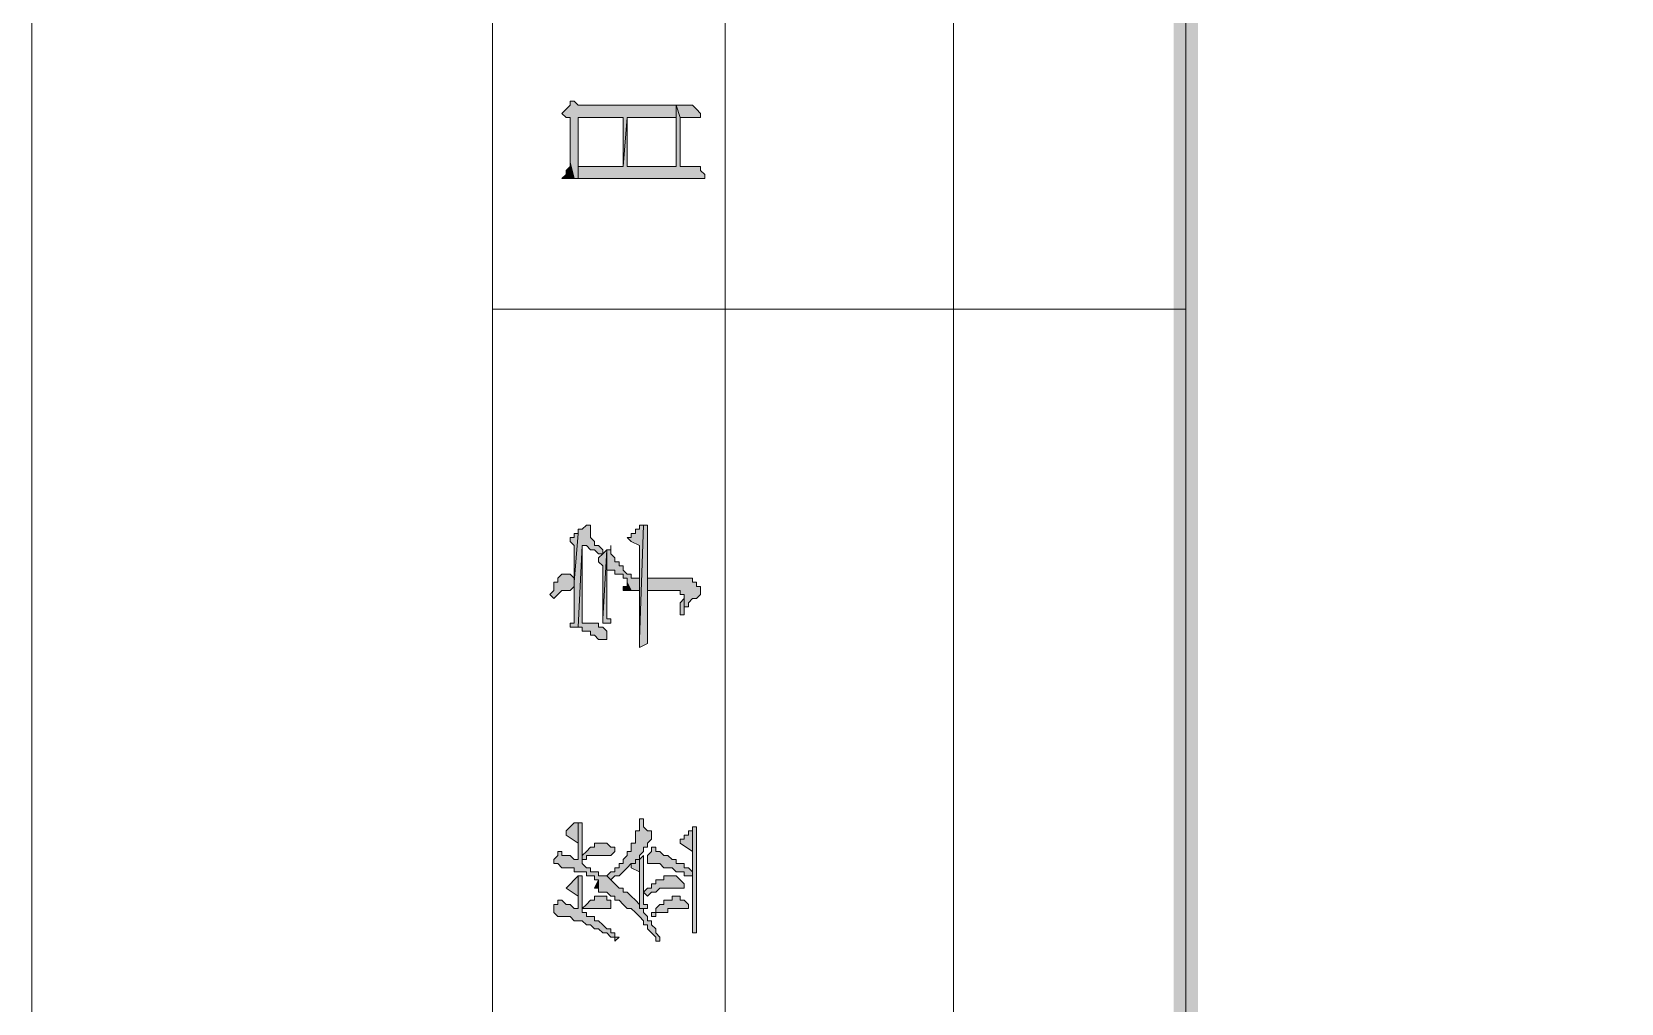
# Model space of a CAD drawing. Header units: millimetres. Extents: x 6 to 291, y 4 to 206.
# Drawn here: x 5.8 to 22.3, y 56.04 to 66.13 of the extents above; entities that cross this region are included whole.
import ezdxf

# ---------------------------------------------------------------- set-up
doc = ezdxf.new("R2010")
doc.units = ezdxf.units.MM
doc.layers.add('C00-00-00', color=7, linetype='Continuous')

msp = doc.modelspace()

# ---------------------------------------------------------------- hatches: boundary and pattern name
at = {"layer": 'C00-00-00'}
h = msp.add_hatch(color=256, dxfattribs=at)
h.dxf.hatch_style = 2
h.paths.add_polyline_path([(17.653, 8.636004), (17.907, 8.89001), (17.653, 201.083336)])
h = msp.add_hatch(color=256, dxfattribs=at)
h.dxf.hatch_style = 2
h.paths.add_polyline_path([(17.907, 8.89001), (17.653, 201.083336), (17.907, 200.787002)])
h = msp.add_hatch(color=256, dxfattribs=at)
h.dxf.hatch_style = 2
h.paths.add_polyline_path([(11.303, 65.278008), (11.345334, 65.235675), (11.387667, 65.235675), (11.387667, 64.770008), (11.43, 64.600675), (11.472334, 64.600675), (11.472334, 65.235675), (11.938, 65.235675), (11.938, 64.727675), (11.980334, 65.235675), (12.488334, 65.235675), (12.488334, 64.727675), (12.488334, 65.362675), (11.514667, 65.362675), (11.472334, 65.362675), (11.43, 65.405008), (11.387667, 65.405008), (11.387667, 65.362675), (11.345334, 65.320342)])
h = msp.add_hatch(color=256, dxfattribs=at)
h.dxf.hatch_style = 2
h.paths.add_polyline_path([(11.472334, 64.600675), (12.784667, 64.600675), (12.784667, 64.643009), (12.742334, 64.685342), (12.742334, 64.727675), (12.7, 64.727675), (12.530667, 64.727675), (12.530667, 65.235675), (12.488334, 65.362675), (12.488334, 64.727675), (11.980334, 64.727675), (11.980334, 65.235675), (11.938, 64.727675), (11.472334, 64.727675), (11.472334, 65.235675)])
h = msp.add_hatch(color=256, dxfattribs=at)
h.dxf.hatch_style = 2
h.paths.add_polyline_path([(12.488334, 65.362677), (12.530667, 65.235677), (12.742334, 65.235677), (12.742334, 65.27801), (12.7, 65.320343), (12.657667, 65.362677)])
h = msp.add_hatch(color=256, dxfattribs=at)
h.dxf.hatch_style = 2
h.paths.add_polyline_path([(11.303, 64.600675), (11.43, 64.600675), (11.387667, 64.770009), (11.387667, 64.727675), (11.345334, 64.685342), (11.345334, 64.643009)])
h = msp.add_hatch(color=256, dxfattribs=at)
h.dxf.hatch_style = 2
h.paths.add_polyline_path([(11.387667, 59.986342), (11.387667, 59.944008), (11.43, 59.944008), (11.472334, 59.944008), (11.514667, 60.790675), (11.557, 60.790675), (11.599334, 60.748342), (11.641667, 60.748342), (11.684, 60.706008), (11.726334, 60.706008), (11.726334, 60.748342), (11.684, 60.790675), (11.641667, 60.790675), (11.641667, 60.833008), (11.599334, 60.875342), (11.599334, 60.917675), (11.599334, 60.960008), (11.599334, 61.002342), (11.557, 61.002342), (11.514667, 60.960008), (11.472334, 60.960008), (11.472334, 60.917675), (11.43, 60.409675), (11.43, 59.986342)])
h = msp.add_hatch(color=256, dxfattribs=at)
h.dxf.hatch_style = 2
h.paths.add_polyline_path([(11.387667, 60.832995), (11.43, 60.790662), (11.43, 60.409662), (11.472334, 60.917662), (11.43, 60.917662), (11.43, 60.875329), (11.387667, 60.875329)])
h = msp.add_hatch(color=256, dxfattribs=at)
h.dxf.hatch_style = 2
h.paths.add_polyline_path([(11.980333, 60.875338), (12.022666, 60.833004), (12.107333, 60.790671), (12.107333, 59.817004), (12.149666, 61.002338), (12.107333, 61.002338), (12.107333, 60.960004), (12.065, 60.960004), (12.065, 60.917671), (12.022666, 60.917671), (12.022666, 60.875338)])
h = msp.add_hatch(color=256, dxfattribs=at)
h.dxf.hatch_style = 2
h.paths.add_polyline_path([(12.107333, 59.732336), (12.191999, 59.774669), (12.191999, 61.002336), (12.149666, 61.002336), (12.107333, 59.817002)])
h = msp.add_hatch(color=256, dxfattribs=at)
h.dxf.hatch_style = 2
h.paths.add_polyline_path([(11.472334, 59.943999), (11.514667, 59.943999), (11.514667, 59.901666), (11.557, 59.901666), (11.599334, 59.901666), (11.599334, 59.859333), (11.641667, 59.859333), (11.684, 59.816999), (11.768667, 59.816999), (11.768667, 59.901666), (11.726334, 59.943999), (11.684, 59.943999), (11.684, 59.986333), (11.599334, 59.986333), (11.557, 59.986333), (11.514667, 59.986333), (11.514667, 60.790666)])
h = msp.add_hatch(color=256, dxfattribs=at)
h.dxf.hatch_style = 2
h.paths.add_polyline_path([(11.684, 60.621332), (11.726333, 60.578999), (11.726333, 60.028665), (11.768667, 60.748332), (11.726333, 60.705999), (11.684, 60.663665)])
h = msp.add_hatch(color=256, dxfattribs=at)
h.dxf.hatch_style = 2
h.paths.add_polyline_path([(11.726333, 59.986342), (11.811, 59.986342), (11.811, 60.028675), (11.768667, 60.028675), (11.768667, 60.536675), (11.768667, 60.748342), (11.726333, 60.028675)])
h = msp.add_hatch(color=256, dxfattribs=at)
h.dxf.hatch_style = 2
h.paths.add_polyline_path([(11.768667, 60.748343), (11.768667, 60.536676), (11.811, 60.536676), (11.853333, 60.536676), (11.853333, 60.494343), (11.895667, 60.494343), (11.938, 60.494343), (11.938, 60.45201), (11.980333, 60.45201), (11.980333, 60.409676), (12.022667, 60.32501), (12.107333, 60.32501), (12.107333, 60.45201), (12.022667, 60.45201), (12.022667, 60.494343), (11.980333, 60.494343), (11.938, 60.536676), (11.938, 60.57901), (11.895667, 60.57901), (11.895667, 60.621343), (11.853333, 60.621343), (11.853333, 60.663676), (11.811, 60.70601), (11.811, 60.790676), (11.811, 60.748343)])
h = msp.add_hatch(color=256, dxfattribs=at)
h.dxf.hatch_style = 2
h.paths.add_polyline_path([(11.176001, 60.282674), (11.218334, 60.24034), (11.260667, 60.282674), (11.303001, 60.325007), (11.345334, 60.325007), (11.387667, 60.325007), (11.430001, 60.36734), (11.430001, 59.98634), (11.430001, 60.452007), (11.387667, 60.49434), (11.303001, 60.49434), (11.260667, 60.452007), (11.260667, 60.409674), (11.218334, 60.409674), (11.218334, 60.36734), (11.218334, 60.325007)])
h = msp.add_hatch(color=256, dxfattribs=at)
h.dxf.hatch_style = 2
h.paths.add_polyline_path([(11.938, 60.325), (12.022666, 60.325), (11.980333, 60.409666), (11.980333, 60.367333), (11.938, 60.367333)])
h = msp.add_hatch(color=256, dxfattribs=at)
h.dxf.hatch_style = 2
h.paths.add_polyline_path([(12.192001, 60.451995), (12.192001, 60.324995), (12.446001, 60.324995), (12.530667, 60.324995), (12.530667, 60.282661), (12.573001, 60.282661), (12.573001, 60.070995), (12.573001, 60.113328), (12.573001, 60.155661), (12.615334, 60.155661), (12.615334, 60.197995), (12.657667, 60.240328), (12.700001, 60.240328), (12.742334, 60.282661), (12.742334, 60.324995), (12.742334, 60.367328), (12.700001, 60.367328), (12.700001, 60.409661), (12.657667, 60.409661), (12.657667, 60.451995)])
h = msp.add_hatch(color=256, dxfattribs=at)
h.dxf.hatch_style = 2
h.paths.add_polyline_path([(12.530667, 60.07101), (12.573, 60.07101), (12.573, 60.282677), (12.573, 60.240343), (12.530667, 60.19801), (12.530667, 60.113343)])
h = msp.add_hatch(color=256, dxfattribs=at)
h.dxf.hatch_style = 2
h.paths.add_polyline_path([(11.768667, 57.361663), (11.811, 57.31933), (11.853333, 57.361663), (11.895667, 57.361663), (11.938, 57.403997), (11.980333, 57.44633), (12.022667, 57.488663), (12.065, 57.488663), (12.065, 57.530997), (12.107333, 57.530997), (12.107333, 57.57333), (12.149667, 57.615663), (12.149667, 57.657997), (12.192, 57.657997), (12.192, 57.70033), (12.234333, 57.742663), (12.234333, 57.784997), (12.234333, 57.82733), (12.192, 57.82733), (12.149667, 57.869663), (12.149667, 57.911997), (12.149667, 57.95433), (12.107333, 57.95433), (12.107333, 57.911997), (12.107333, 57.82733), (12.065, 57.82733), (12.065, 57.742663), (12.065, 57.70033), (12.022667, 57.70033), (12.022667, 57.657997), (12.022667, 57.615663), (11.980333, 57.615663), (11.980333, 57.57333), (11.938, 57.530997), (11.938, 57.488663), (11.895667, 57.488663), (11.895667, 57.44633), (11.853333, 57.44633), (11.853333, 57.403997), (11.811, 57.403997)])
h = msp.add_hatch(color=256, dxfattribs=at)
h.dxf.hatch_style = 2
h.paths.add_polyline_path([(11.218334, 57.488674), (11.260667, 57.488674), (11.303001, 57.446341), (11.345334, 57.446341), (11.387667, 57.446341), (11.430001, 57.446341), (11.430001, 57.404008), (11.472334, 57.404008), (11.514667, 57.404008), (11.557001, 57.404008), (11.557001, 57.361674), (11.599334, 57.361674), (11.641667, 57.361674), (11.641667, 57.319341), (11.684001, 57.319341), (11.684001, 57.192341), (11.726334, 57.192341), (11.768667, 57.192341), (11.811001, 57.150008), (11.853334, 57.150008), (11.853334, 57.107674), (11.895667, 57.107674), (11.938001, 57.065341), (11.980334, 57.023008), (12.022667, 57.023008), (12.065001, 56.980674), (12.107334, 56.938341), (12.149667, 56.896008), (12.149667, 56.853674), (12.192001, 56.853674), (12.192001, 56.811341), (12.234334, 56.769008), (12.276667, 56.726674), (12.276667, 56.684341), (12.319001, 56.684341), (12.319001, 56.726674), (12.276667, 56.769008), (12.276667, 56.811341), (12.234334, 56.853674), (12.234334, 56.896008), (12.192001, 56.896008), (12.192001, 56.938341), (12.149667, 56.980674), (12.149667, 57.023008), (12.107334, 57.023008), (12.107334, 57.531008), (12.107334, 57.065341), (12.107334, 57.023008), (12.107334, 57.065341), (12.065001, 57.107674), (12.022667, 57.150008), (11.980334, 57.192341), (11.938001, 57.192341), (11.938001, 57.234674), (11.895667, 57.234674), (11.853334, 57.277008), (11.811001, 57.319341), (11.768667, 57.361674), (11.726334, 57.361674), (11.684001, 57.361674), (11.684001, 57.404008), (11.641667, 57.404008), (11.599334, 57.404008), (11.599334, 57.446341), (11.557001, 57.446341), (11.514667, 57.488674), (11.514667, 57.912008), (11.472334, 57.912008), (11.472334, 57.531008), (11.430001, 57.531008), (11.387667, 57.573341), (11.345334, 57.573341), (11.303001, 57.573341), (11.303001, 57.615674), (11.260667, 57.615674), (11.260667, 57.573341), (11.218334, 57.531008)])
h = msp.add_hatch(color=256, dxfattribs=at)
h.dxf.hatch_style = 2
h.paths.add_polyline_path([(11.345334, 57.785006), (11.472334, 57.70034), (11.472334, 57.531006), (11.472334, 57.912006), (11.43, 57.912006), (11.387667, 57.869673), (11.345334, 57.82734)])
h = msp.add_hatch(color=256, dxfattribs=at)
h.dxf.hatch_style = 2
h.paths.add_polyline_path([(12.530667, 57.742664), (12.530667, 57.700331), (12.657667, 57.615664), (12.657667, 57.403997), (12.657667, 57.869664), (12.657667, 57.827331), (12.615334, 57.827331), (12.615334, 57.784997), (12.573, 57.784997), (12.573, 57.742664)])
h = msp.add_hatch(color=256, dxfattribs=at)
h.dxf.hatch_style = 2
h.paths.add_polyline_path([(12.657667, 56.768999), (12.7, 56.768999), (12.7, 57.869666), (12.657667, 57.869666), (12.657667, 57.403999), (12.657667, 56.811333)])
h = msp.add_hatch(color=256, dxfattribs=at)
h.dxf.hatch_style = 2
h.paths.add_polyline_path([(11.514667, 57.573343), (11.514667, 57.53101), (11.557, 57.53101), (11.557, 57.573343), (11.641667, 57.573343), (11.811, 57.573343), (11.853333, 57.615676), (11.853333, 57.65801), (11.811, 57.65801), (11.768667, 57.700343), (11.641667, 57.700343), (11.641667, 57.65801), (11.599333, 57.65801), (11.557, 57.615676)])
h = msp.add_hatch(color=256, dxfattribs=at)
h.dxf.hatch_style = 2
h.paths.add_polyline_path([(12.192001, 57.488674), (12.234334, 57.488674), (12.276667, 57.488674), (12.319001, 57.488674), (12.361334, 57.446341), (12.403667, 57.446341), (12.446001, 57.446341), (12.488334, 57.404008), (12.530667, 57.404008), (12.573001, 57.404008), (12.573001, 57.361674), (12.615334, 57.361674), (12.657667, 57.361674), (12.657667, 56.811341), (12.657667, 57.404008), (12.615334, 57.446341), (12.573001, 57.446341), (12.573001, 57.488674), (12.530667, 57.488674), (12.488334, 57.488674), (12.488334, 57.531008), (12.446001, 57.531008), (12.403667, 57.573341), (12.361334, 57.573341), (12.319001, 57.615674), (12.276667, 57.615674), (12.276667, 57.658008), (12.234334, 57.658008), (12.234334, 57.615674), (12.192001, 57.573341), (12.192001, 57.531008)])
h = msp.add_hatch(color=256, dxfattribs=at)
h.dxf.hatch_style = 2
h.paths.add_polyline_path([(12.022666, 57.446332), (12.107333, 57.403999), (12.107333, 57.065332), (12.107333, 57.530999), (12.065, 57.530999), (12.065, 57.488665), (12.022666, 57.488665)])
h = msp.add_hatch(color=256, dxfattribs=at)
h.dxf.hatch_style = 2
h.paths.add_polyline_path([(12.107333, 57.531001), (12.107333, 57.023001), (12.191999, 57.023001), (12.191999, 57.065334), (12.149666, 57.065334), (12.149666, 57.573334)])
h = msp.add_hatch(color=256, dxfattribs=at)
h.dxf.hatch_style = 2
h.paths.add_polyline_path([(11.218334, 56.980663), (11.260667, 56.938329), (11.303001, 56.938329), (11.345334, 56.938329), (11.387667, 56.938329), (11.430001, 56.895996), (11.472334, 56.895996), (11.514667, 56.895996), (11.557001, 56.853663), (11.599334, 56.853663), (11.641667, 56.811329), (11.684001, 56.811329), (11.726334, 56.768996), (11.768667, 56.768996), (11.811001, 56.726663), (11.853334, 56.726663), (11.853334, 56.684329), (11.895667, 56.726663), (11.853334, 56.726663), (11.853334, 56.768996), (11.811001, 56.768996), (11.811001, 56.811329), (11.768667, 56.811329), (11.726334, 56.853663), (11.684001, 56.895996), (11.641667, 56.895996), (11.641667, 56.938329), (11.599334, 56.938329), (11.557001, 56.938329), (11.557001, 56.980663), (11.514667, 56.980663), (11.514667, 57.361663), (11.472334, 57.361663), (11.472334, 57.022996), (11.430001, 57.022996), (11.387667, 57.065329), (11.345334, 57.065329), (11.303001, 57.107663), (11.260667, 57.107663), (11.260667, 57.065329), (11.218334, 57.065329), (11.218334, 57.022996)])
h = msp.add_hatch(color=256, dxfattribs=at)
h.dxf.hatch_style = 2
h.paths.add_polyline_path([(11.345334, 57.234669), (11.472334, 57.150002), (11.472334, 57.023002), (11.472334, 57.361669), (11.43, 57.319335), (11.387667, 57.277002)])
h = msp.add_hatch(color=256, dxfattribs=at)
h.dxf.hatch_style = 2
h.paths.add_polyline_path([(11.641667, 57.234669), (11.684, 57.234669), (11.684, 57.192342), (11.684, 57.319337)])
h = msp.add_hatch(color=256, dxfattribs=at)
h.dxf.hatch_style = 2
h.paths.add_polyline_path([(12.149666, 57.192342), (12.191999, 57.150009), (12.234333, 57.192342), (12.276666, 57.192342), (12.318999, 57.234675), (12.403666, 57.234675), (12.445999, 57.234675), (12.572999, 57.234675), (12.572999, 57.277009), (12.530666, 57.319342), (12.488333, 57.361675), (12.403666, 57.361675), (12.361333, 57.361675), (12.361333, 57.319342), (12.318999, 57.319342), (12.276666, 57.319342), (12.276666, 57.277009), (12.234333, 57.277009), (12.234333, 57.234675), (12.191999, 57.234675)])
h = msp.add_hatch(color=256, dxfattribs=at)
h.dxf.hatch_style = 2
h.paths.add_polyline_path([(11.514667, 57.023005), (11.514667, 56.980672), (11.514667, 57.023005), (11.599333, 57.023005), (11.641667, 57.023005), (11.811, 57.023005), (11.811, 57.065338), (11.811, 57.107672), (11.768667, 57.107672), (11.768667, 57.150005), (11.726333, 57.150005), (11.684, 57.150005), (11.641667, 57.150005), (11.641667, 57.107672), (11.599333, 57.107672), (11.557, 57.065338)])
h = msp.add_hatch(color=256, dxfattribs=at)
h.dxf.hatch_style = 2
h.paths.add_polyline_path([(12.234334, 56.980663), (12.234334, 56.938329), (12.276667, 56.938329), (12.276667, 56.980663), (12.319001, 56.980663), (12.403667, 56.980663), (12.403667, 57.022996), (12.573001, 57.022996), (12.615334, 57.022996), (12.615334, 57.065329), (12.573001, 57.107663), (12.530667, 57.107663), (12.530667, 57.149996), (12.446001, 57.149996), (12.446001, 57.107663), (12.403667, 57.107663), (12.361334, 57.107663), (12.361334, 57.065329), (12.319001, 57.065329), (12.276667, 57.022996), (12.276667, 56.980663)])

# ---------------------------------------------------------------- linework, layer by layer
at = {"layer": 'C00-00-00', "lineweight": 15}
for points in [[(291.126319, 205.740002), (5.799667, 205.740002), (5.799667, 3.979343), (291.126319, 3.979343)], [(12.996333, 48.810328), (12.996333, 141.859001)], [(17.779999, 141.859001), (17.779999, 8.762999)], [(15.367001, 48.810328), (15.367001, 128.820334)], [(10.583333, 48.810328), (10.583333, 68.791666)], [(17.779999, 63.24601), (10.583333, 63.24601)]]:
    msp.add_lwpolyline(points, dxfattribs=at)
at = {"layer": 'C00-00-00', "lineweight": 13}
for points in [[(11.303, 65.278008), (11.345334, 65.235675), (11.387667, 65.235675), (11.387667, 64.770008), (11.43, 64.600675), (11.472334, 64.600675), (11.472334, 65.235675), (11.938, 65.235675), (11.938, 64.727675), (11.980334, 65.235675), (12.488334, 65.235675), (12.488334, 64.727675), (12.488334, 65.362675), (11.514667, 65.362675), (11.472334, 65.362675), (11.43, 65.405008), (11.387667, 65.405008), (11.387667, 65.362675), (11.345334, 65.320342)], [(11.472334, 64.600675), (12.784667, 64.600675), (12.784667, 64.643009), (12.742334, 64.685342), (12.742334, 64.727675), (12.7, 64.727675), (12.530667, 64.727675), (12.530667, 65.235675), (12.488334, 65.362675), (12.488334, 64.727675), (11.980334, 64.727675), (11.980334, 65.235675), (11.938, 64.727675), (11.472334, 64.727675), (11.472334, 65.235675)], [(12.488334, 65.362677), (12.530667, 65.235677), (12.742334, 65.235677), (12.742334, 65.27801), (12.7, 65.320343), (12.657667, 65.362677)], [(11.303, 64.600675), (11.43, 64.600675), (11.387667, 64.770009), (11.387667, 64.727675), (11.345334, 64.685342), (11.345334, 64.643009)], [(11.387667, 59.986342), (11.387667, 59.944008), (11.43, 59.944008), (11.472334, 59.944008), (11.514667, 60.790675), (11.557, 60.790675), (11.599334, 60.748342), (11.641667, 60.748342), (11.684, 60.706008), (11.726334, 60.706008), (11.726334, 60.748342), (11.684, 60.790675), (11.641667, 60.790675), (11.641667, 60.833008), (11.599334, 60.875342), (11.599334, 60.917675), (11.599334, 60.960008), (11.599334, 61.002342), (11.557, 61.002342), (11.514667, 60.960008), (11.472334, 60.960008), (11.472334, 60.917675), (11.43, 60.409675), (11.43, 59.986342)], [(11.387667, 60.832995), (11.43, 60.790662), (11.43, 60.409662), (11.472334, 60.917662), (11.43, 60.917662), (11.43, 60.875329), (11.387667, 60.875329)], [(11.980333, 60.875338), (12.022666, 60.833004), (12.107333, 60.790671), (12.107333, 59.817004), (12.149666, 61.002338), (12.107333, 61.002338), (12.107333, 60.960004), (12.065, 60.960004), (12.065, 60.917671), (12.022666, 60.917671), (12.022666, 60.875338)], [(12.107333, 59.732336), (12.191999, 59.774669), (12.191999, 61.002336), (12.149666, 61.002336), (12.107333, 59.817002)], [(11.472334, 59.943999), (11.514667, 59.943999), (11.514667, 59.901666), (11.557, 59.901666), (11.599334, 59.901666), (11.599334, 59.859333), (11.641667, 59.859333), (11.684, 59.816999), (11.768667, 59.816999), (11.768667, 59.901666), (11.726334, 59.943999), (11.684, 59.943999), (11.684, 59.986333), (11.599334, 59.986333), (11.557, 59.986333), (11.514667, 59.986333), (11.514667, 60.790666)], [(11.684, 60.621332), (11.726333, 60.578999), (11.726333, 60.028665), (11.768667, 60.748332), (11.726333, 60.705999), (11.684, 60.663665)], [(11.726333, 59.986342), (11.811, 59.986342), (11.811, 60.028675), (11.768667, 60.028675), (11.768667, 60.536675), (11.768667, 60.748342), (11.726333, 60.028675)], [(11.768667, 60.748343), (11.768667, 60.536676), (11.811, 60.536676), (11.853333, 60.536676), (11.853333, 60.494343), (11.895667, 60.494343), (11.938, 60.494343), (11.938, 60.45201), (11.980333, 60.45201), (11.980333, 60.409676), (12.022667, 60.32501), (12.107333, 60.32501), (12.107333, 60.45201), (12.022667, 60.45201), (12.022667, 60.494343), (11.980333, 60.494343), (11.938, 60.536676), (11.938, 60.57901), (11.895667, 60.57901), (11.895667, 60.621343), (11.853333, 60.621343), (11.853333, 60.663676), (11.811, 60.70601), (11.811, 60.790676), (11.811, 60.748343)], [(11.811, 60.790669), (11.811, 60.706001), (11.811, 60.748343)], [(11.176001, 60.282674), (11.218334, 60.24034), (11.260667, 60.282674), (11.303001, 60.325007), (11.345334, 60.325007), (11.387667, 60.325007), (11.430001, 60.36734), (11.430001, 59.98634), (11.430001, 60.452007), (11.387667, 60.49434), (11.303001, 60.49434), (11.260667, 60.452007), (11.260667, 60.409674), (11.218334, 60.409674), (11.218334, 60.36734), (11.218334, 60.325007)], [(11.938, 60.325), (12.022666, 60.325), (11.980333, 60.409666), (11.980333, 60.367333), (11.938, 60.367333)], [(12.192001, 60.451995), (12.192001, 60.324995), (12.446001, 60.324995), (12.530667, 60.324995), (12.530667, 60.282661), (12.573001, 60.282661), (12.573001, 60.070995), (12.573001, 60.113328), (12.573001, 60.155661), (12.615334, 60.155661), (12.615334, 60.197995), (12.657667, 60.240328), (12.700001, 60.240328), (12.742334, 60.282661), (12.742334, 60.324995), (12.742334, 60.367328), (12.700001, 60.367328), (12.700001, 60.409661), (12.657667, 60.409661), (12.657667, 60.451995)], [(12.530667, 60.07101), (12.573, 60.07101), (12.573, 60.282677), (12.573, 60.240343), (12.530667, 60.19801), (12.530667, 60.113343)], [(11.768667, 57.361663), (11.811, 57.31933), (11.853333, 57.361663), (11.895667, 57.361663), (11.938, 57.403997), (11.980333, 57.44633), (12.022667, 57.488663), (12.065, 57.488663), (12.065, 57.530997), (12.107333, 57.530997), (12.107333, 57.57333), (12.149667, 57.615663), (12.149667, 57.657997), (12.192, 57.657997), (12.192, 57.70033), (12.234333, 57.742663), (12.234333, 57.784997), (12.234333, 57.82733), (12.192, 57.82733), (12.149667, 57.869663), (12.149667, 57.911997), (12.149667, 57.95433), (12.107333, 57.95433), (12.107333, 57.911997), (12.107333, 57.82733), (12.065, 57.82733), (12.065, 57.742663), (12.065, 57.70033), (12.022667, 57.70033), (12.022667, 57.657997), (12.022667, 57.615663), (11.980333, 57.615663), (11.980333, 57.57333), (11.938, 57.530997), (11.938, 57.488663), (11.895667, 57.488663), (11.895667, 57.44633), (11.853333, 57.44633), (11.853333, 57.403997), (11.811, 57.403997)], [(11.218334, 57.488674), (11.260667, 57.488674), (11.303001, 57.446341), (11.345334, 57.446341), (11.387667, 57.446341), (11.430001, 57.446341), (11.430001, 57.404008), (11.472334, 57.404008), (11.514667, 57.404008), (11.557001, 57.404008), (11.557001, 57.361674), (11.599334, 57.361674), (11.641667, 57.361674), (11.641667, 57.319341), (11.684001, 57.319341), (11.684001, 57.192341), (11.726334, 57.192341), (11.768667, 57.192341), (11.811001, 57.150008), (11.853334, 57.150008), (11.853334, 57.107674), (11.895667, 57.107674), (11.938001, 57.065341), (11.980334, 57.023008), (12.022667, 57.023008), (12.065001, 56.980674), (12.107334, 56.938341), (12.149667, 56.896008), (12.149667, 56.853674), (12.192001, 56.853674), (12.192001, 56.811341), (12.234334, 56.769008), (12.276667, 56.726674), (12.276667, 56.684341), (12.319001, 56.684341), (12.319001, 56.726674), (12.276667, 56.769008), (12.276667, 56.811341), (12.234334, 56.853674), (12.234334, 56.896008), (12.192001, 56.896008), (12.192001, 56.938341), (12.149667, 56.980674), (12.149667, 57.023008), (12.107334, 57.023008), (12.107334, 57.531008), (12.107334, 57.065341), (12.107334, 57.023008), (12.107334, 57.065341), (12.065001, 57.107674), (12.022667, 57.150008), (11.980334, 57.192341), (11.938001, 57.192341), (11.938001, 57.234674), (11.895667, 57.234674), (11.853334, 57.277008), (11.811001, 57.319341), (11.768667, 57.361674), (11.726334, 57.361674), (11.684001, 57.361674), (11.684001, 57.404008), (11.641667, 57.404008), (11.599334, 57.404008), (11.599334, 57.446341), (11.557001, 57.446341), (11.514667, 57.488674), (11.514667, 57.912008), (11.472334, 57.912008), (11.472334, 57.531008), (11.430001, 57.531008), (11.387667, 57.573341), (11.345334, 57.573341), (11.303001, 57.573341), (11.303001, 57.615674), (11.260667, 57.615674), (11.260667, 57.573341), (11.218334, 57.531008)], [(11.345334, 57.785006), (11.472334, 57.70034), (11.472334, 57.531006), (11.472334, 57.912006), (11.43, 57.912006), (11.387667, 57.869673), (11.345334, 57.82734)], [(12.530667, 57.742664), (12.530667, 57.700331), (12.657667, 57.615664), (12.657667, 57.403997), (12.657667, 57.869664), (12.657667, 57.827331), (12.615334, 57.827331), (12.615334, 57.784997), (12.573, 57.784997), (12.573, 57.742664)], [(12.657667, 56.768999), (12.7, 56.768999), (12.7, 57.869666), (12.657667, 57.869666), (12.657667, 57.403999), (12.657667, 56.811333)], [(11.514667, 57.573343), (11.514667, 57.53101), (11.557, 57.53101), (11.557, 57.573343), (11.641667, 57.573343), (11.811, 57.573343), (11.853333, 57.615676), (11.853333, 57.65801), (11.811, 57.65801), (11.768667, 57.700343), (11.641667, 57.700343), (11.641667, 57.65801), (11.599333, 57.65801), (11.557, 57.615676)], [(12.192001, 57.488674), (12.234334, 57.488674), (12.276667, 57.488674), (12.319001, 57.488674), (12.361334, 57.446341), (12.403667, 57.446341), (12.446001, 57.446341), (12.488334, 57.404008), (12.530667, 57.404008), (12.573001, 57.404008), (12.573001, 57.361674), (12.615334, 57.361674), (12.657667, 57.361674), (12.657667, 56.811341), (12.657667, 57.404008), (12.615334, 57.446341), (12.573001, 57.446341), (12.573001, 57.488674), (12.530667, 57.488674), (12.488334, 57.488674), (12.488334, 57.531008), (12.446001, 57.531008), (12.403667, 57.573341), (12.361334, 57.573341), (12.319001, 57.615674), (12.276667, 57.615674), (12.276667, 57.658008), (12.234334, 57.658008), (12.234334, 57.615674), (12.192001, 57.573341), (12.192001, 57.531008)], [(12.022666, 57.446332), (12.107333, 57.403999), (12.107333, 57.065332), (12.107333, 57.530999), (12.065, 57.530999), (12.065, 57.488665), (12.022666, 57.488665)], [(12.107333, 57.531001), (12.107333, 57.023001), (12.191999, 57.023001), (12.191999, 57.065334), (12.149666, 57.065334), (12.149666, 57.573334)], [(11.218334, 56.980663), (11.260667, 56.938329), (11.303001, 56.938329), (11.345334, 56.938329), (11.387667, 56.938329), (11.430001, 56.895996), (11.472334, 56.895996), (11.514667, 56.895996), (11.557001, 56.853663), (11.599334, 56.853663), (11.641667, 56.811329), (11.684001, 56.811329), (11.726334, 56.768996), (11.768667, 56.768996), (11.811001, 56.726663), (11.853334, 56.726663), (11.853334, 56.684329), (11.895667, 56.726663), (11.853334, 56.726663), (11.853334, 56.768996), (11.811001, 56.768996), (11.811001, 56.811329), (11.768667, 56.811329), (11.726334, 56.853663), (11.684001, 56.895996), (11.641667, 56.895996), (11.641667, 56.938329), (11.599334, 56.938329), (11.557001, 56.938329), (11.557001, 56.980663), (11.514667, 56.980663), (11.514667, 57.361663), (11.472334, 57.361663), (11.472334, 57.022996), (11.430001, 57.022996), (11.387667, 57.065329), (11.345334, 57.065329), (11.303001, 57.107663), (11.260667, 57.107663), (11.260667, 57.065329), (11.218334, 57.065329), (11.218334, 57.022996)], [(11.345334, 57.234669), (11.472334, 57.150002), (11.472334, 57.023002), (11.472334, 57.361669), (11.43, 57.319335), (11.387667, 57.277002)], [(11.641667, 57.234669), (11.684, 57.234669), (11.684, 57.192342), (11.684, 57.319337)], [(12.149666, 57.192342), (12.191999, 57.150009), (12.234333, 57.192342), (12.276666, 57.192342), (12.318999, 57.234675), (12.403666, 57.234675), (12.445999, 57.234675), (12.572999, 57.234675), (12.572999, 57.277009), (12.530666, 57.319342), (12.488333, 57.361675), (12.403666, 57.361675), (12.361333, 57.361675), (12.361333, 57.319342), (12.318999, 57.319342), (12.276666, 57.319342), (12.276666, 57.277009), (12.234333, 57.277009), (12.234333, 57.234675), (12.191999, 57.234675)], [(11.514667, 57.023005), (11.514667, 56.980672), (11.514667, 57.023005), (11.599333, 57.023005), (11.641667, 57.023005), (11.811, 57.023005), (11.811, 57.065338), (11.811, 57.107672), (11.768667, 57.107672), (11.768667, 57.150005), (11.726333, 57.150005), (11.684, 57.150005), (11.641667, 57.150005), (11.641667, 57.107672), (11.599333, 57.107672), (11.557, 57.065338)], [(12.234334, 56.980663), (12.234334, 56.938329), (12.276667, 56.938329), (12.276667, 56.980663), (12.319001, 56.980663), (12.403667, 56.980663), (12.403667, 57.022996), (12.573001, 57.022996), (12.615334, 57.022996), (12.615334, 57.065329), (12.573001, 57.107663), (12.530667, 57.107663), (12.530667, 57.149996), (12.446001, 57.149996), (12.446001, 57.107663), (12.403667, 57.107663), (12.361334, 57.107663), (12.361334, 57.065329), (12.319001, 57.065329), (12.276667, 57.022996), (12.276667, 56.980663)]]:
    msp.add_lwpolyline(points, close=True, dxfattribs=at)

doc.saveas('drawing.dxf')
